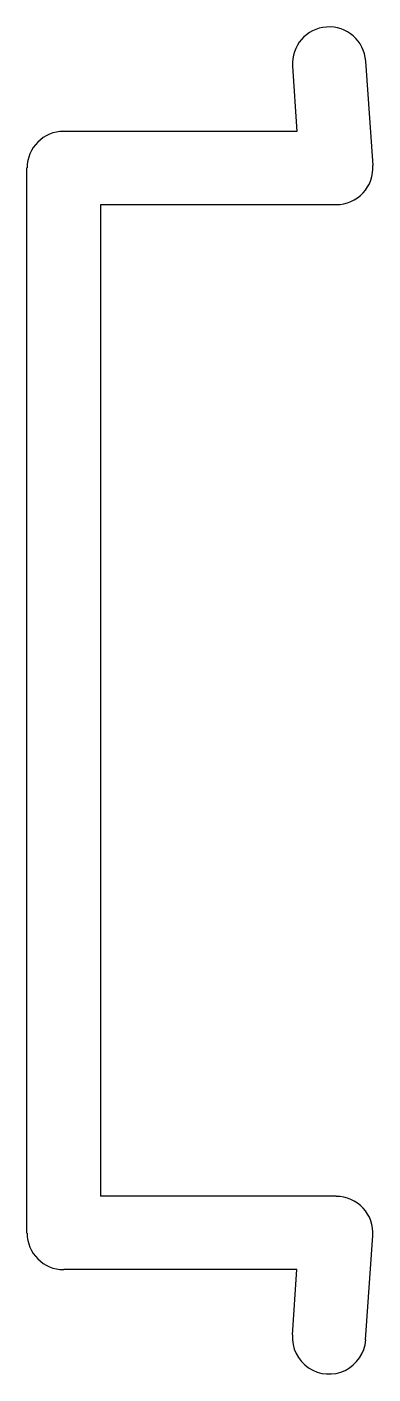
# Model space of a CAD drawing. Header units: millimetres. Extents: x 66 to 236, y 7 to 171.
# Drawn here: x 210.2 to 235.8, y 7 to 107 of the extents above.
import ezdxf

# ---------------------------------------------------------------- set-up
doc = ezdxf.new("R2010")
doc.units = ezdxf.units.MM

msp = doc.modelspace()

# ---------------------------------------------------------------- linework, layer by layer
at = {"color": 7, "linetype": 'Continuous', "lineweight": 25}
for p, q in [((229.86, 104.09), (230.19, 99.25)), ((235.28, 104.47), (235.82, 96.71)), ((230.19, 99.25), (212.9, 99.25)), ((210.17, 17.47), (210.17, 96.53)), ((233.1, 93.8), (215.62, 93.8)), ((215.62, 93.8), (215.62, 20.2)), ((233.1, 20.2), (215.62, 20.2)), ((235.28, 9.53), (235.82, 17.29)), ((230.19, 14.75), (212.9, 14.75)), ((229.86, 9.91), (230.19, 14.75))]:
    msp.add_line(p, q, dxfattribs=at)
for centre, start, end in [((232.57, 104.28), 3.95, 183.95), ((212.9, 96.53), 90, 180), ((233.1, 96.53), 270, 3.95), ((233.1, 17.47), 356.05, 90), ((212.9, 17.47), 180, 270), ((232.57, 9.72), 176.05, 356.05)]:
    msp.add_arc(centre, 2.72, start, end, dxfattribs=at)

doc.saveas('drawing.dxf')
